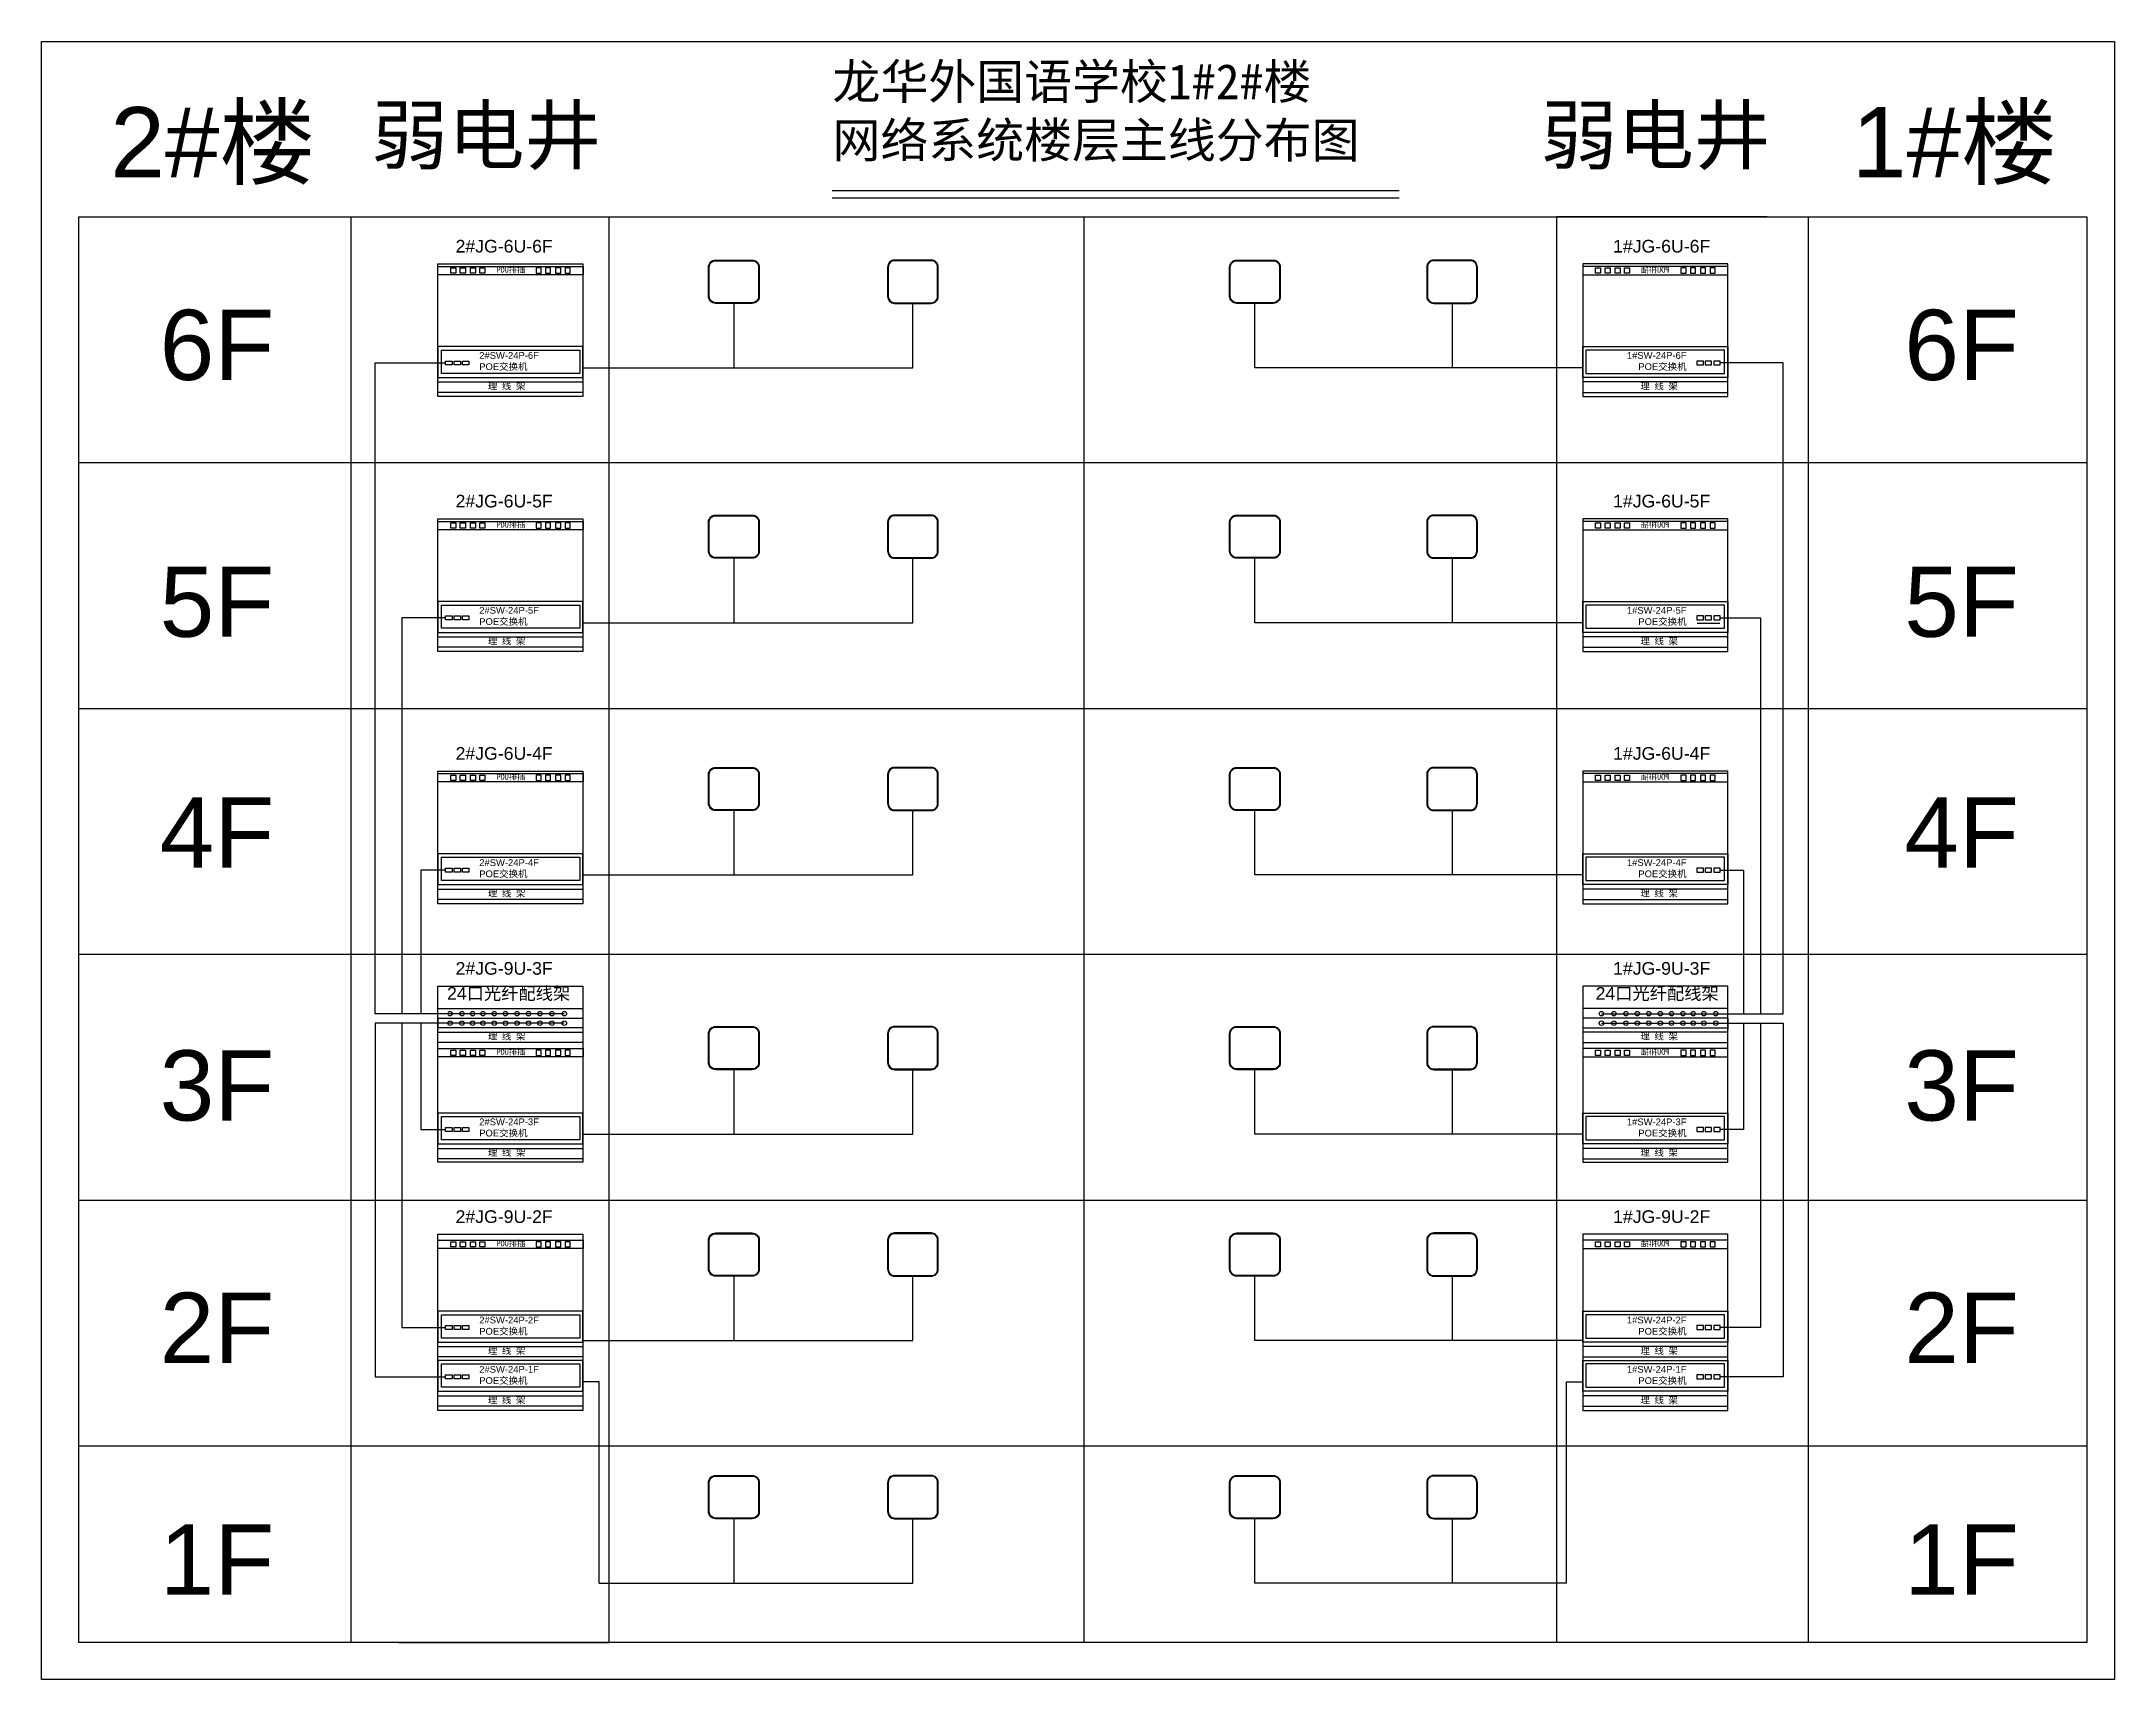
# Model space of a CAD drawing. Header units: millimetres. Extents: x 50392 to 160164, y -68581 to 42974.
# Drawn here: x 79717 to 109229, y -30612 to -7292 of the extents above; entities that cross this region are included whole.
import ezdxf

# ---------------------------------------------------------------- set-up
doc = ezdxf.new("R2010")
doc.units = ezdxf.units.MM
doc.layers.add('多模光纤', color=4, linetype='Continuous')
doc.styles.get("Standard").update_dxf_attribs({"font": 'arial.ttf'})

# ---------------------------------------------------------------- blocks, each defined once
blk = doc.blocks.new('5664')
for points in [[(0, 0), (1721, 0), (1721, -99), (0, -99)], [(151, -18), (211, -18), (211, -81), (151, -81)], [(265, -18), (326, -18), (326, -81), (265, -81)], [(385, -18), (445, -18), (445, -81), (385, -81)], [(496, -18), (556, -18), (556, -81), (496, -81)], [(1225, -18), (1165, -18), (1165, -81), (1225, -81)], [(1336, -18), (1276, -18), (1276, -81), (1336, -81)], [(1456, -18), (1395, -18), (1395, -81), (1456, -81)], [(1570, -18), (1510, -18), (1510, -81), (1570, -81)]]:
    blk.add_lwpolyline(points, close=True)
at = {"insert": (697, -4), "char_height": 70, "attachment_point": 1}
blk.add_mtext_dynamic_manual_height_columns('{\\fSimHei|b0|i0|c134|p49;PDU排插}', width=1720.87, gutter_width=12.5, heights=[0], dxfattribs=at)

msp = doc.modelspace()

# ---------------------------------------------------------------- linework, layer by layer
for p, q in [((90971, -9416), (99047, -9416)), ((90971, -9517), (99047, -9517)), ((80250, -13287), (80250, -9787)), ((80250, -9787), (108835, -9787)), ((80250, -9787), (84800, -9787)), ((84121, -9787), (84121, -30084)), ((87800, -30084), (87800, -9787)), ((94557, -9787), (94557, -30084)), ((104285, -9787), (101285, -9787)), ((101285, -9787), (101285, -30084)), ((104874, -30084), (104874, -9787)), ((108835, -9787), (108835, -30084)), ((80250, -16787), (80250, -13287)), ((80250, -13287), (108835, -13287)), ((103608, -15578), (103289, -15578)), ((80250, -20287), (80250, -16787)), ((80250, -16787), (108835, -16787)), ((80250, -23787), (80250, -20287)), ((80250, -20287), (108835, -20287)), ((85361, -21197), (87426, -21197)), ((85361, -21197), (85361, -21357)), ((103724, -21197), (101659, -21197)), ((103724, -21197), (103724, -21357)), ((80250, -27287), (80250, -23787)), ((80250, -23787), (108835, -23787)), ((80250, -30084), (80250, -27287)), ((80250, -27287), (108835, -27287)), ((108835, -30084), (80250, -30084)), ((84800, -30084), (87800, -30084)), ((108835, -30084), (104285, -30084))]:
    msp.add_line(p, q)
at = {"color": 30}
for p, q in [((89574, -11021), (89574, -11938)), ((92123, -11938), (92123, -11021)), ((96992, -11938), (96992, -11021)), ((99798, -11021), (99798, -11938)), ((87426, -11938), (92123, -11938)), ((101659, -11938), (96992, -11938)), ((89574, -14650), (89574, -15567)), ((92123, -15567), (92123, -14650)), ((96992, -15567), (96992, -14650)), ((99798, -14650), (99798, -15567)), ((87426, -15567), (92123, -15567)), ((101659, -15567), (96992, -15567)), ((89574, -18241), (89574, -19158)), ((92123, -19158), (92123, -18241)), ((96992, -19158), (96992, -18241)), ((99798, -18241), (99798, -19158)), ((87426, -19158), (92123, -19158)), ((101659, -19158), (96992, -19158)), ((89574, -21930), (89574, -22847)), ((92123, -22847), (92123, -21930)), ((96992, -22847), (96992, -21930)), ((99798, -21930), (99798, -22847)), ((87426, -22847), (92123, -22847)), ((101659, -22847), (96992, -22847)), ((89574, -24870), (89574, -25787)), ((92123, -25787), (92123, -24870)), ((96992, -25787), (96992, -24870)), ((99798, -24870), (99798, -25787)), ((87426, -25787), (92123, -25787)), ((101659, -25787), (96992, -25787)), ((87656, -26372), (87426, -26372)), ((87656, -29240), (87656, -26372)), ((101429, -29240), (101429, -26372)), ((101429, -26372), (101659, -26372)), ((89574, -28323), (89574, -29240)), ((92123, -29240), (92123, -28323)), ((96992, -29240), (96992, -28323)), ((99798, -28323), (99798, -29240)), ((87656, -29240), (92123, -29240)), ((101429, -29240), (96992, -29240))]:
    msp.add_line(p, q, dxfattribs=at)
for points in [[(79717, -7292), (109229, -7292), (109229, -30612), (79717, -30612)], [(85361, -10458), (87426, -10458), (87426, -12348), (85361, -12348)], [(103724, -10458), (101659, -10458), (101659, -12348), (103724, -12348)], [(85361, -12076), (87426, -12076), (87426, -11636), (85361, -11636)], [(85410, -11687), (87381, -11687), (87381, -12018), (85410, -12018)], [(103724, -12076), (101659, -12076), (101659, -11636), (103724, -11636)], [(103675, -11687), (101704, -11687), (101704, -12018), (103675, -12018)], [(85470, -11842), (85562, -11842), (85562, -11897), (85470, -11897)], [(85592, -11842), (85684, -11842), (85684, -11897), (85592, -11897)], [(85710, -11842), (85801, -11842), (85801, -11897), (85710, -11897)], [(103375, -11842), (103284, -11842), (103284, -11897), (103375, -11897)], [(103493, -11842), (103401, -11842), (103401, -11897), (103493, -11897)], [(103615, -11842), (103523, -11842), (103523, -11897), (103615, -11897)], [(85361, -12139), (87426, -12139), (87426, -12288), (85361, -12288)], [(103724, -12139), (101659, -12139), (101659, -12288), (103724, -12288)], [(85361, -14087), (87426, -14087), (87426, -15977), (85361, -15977)], [(103724, -14087), (101659, -14087), (101659, -15977), (103724, -15977)], [(85361, -15705), (87426, -15705), (87426, -15265), (85361, -15265)], [(85410, -15316), (87381, -15316), (87381, -15647), (85410, -15647)], [(103724, -15705), (101659, -15705), (101659, -15265), (103724, -15265)], [(103675, -15316), (101704, -15316), (101704, -15647), (103675, -15647)], [(85470, -15471), (85562, -15471), (85562, -15526), (85470, -15526)], [(85592, -15471), (85684, -15471), (85684, -15526), (85592, -15526)], [(85710, -15471), (85801, -15471), (85801, -15526), (85710, -15526)], [(103375, -15471), (103284, -15471), (103284, -15526), (103375, -15526)], [(103493, -15471), (103401, -15471), (103401, -15526), (103493, -15526)], [(103615, -15471), (103523, -15471), (103523, -15526), (103615, -15526)], [(85361, -15768), (87426, -15768), (87426, -15917), (85361, -15917)], [(103724, -15768), (101659, -15768), (101659, -15917), (103724, -15917)], [(85361, -17679), (87426, -17679), (87426, -19568), (85361, -19568)], [(103724, -17679), (101659, -17679), (101659, -19568), (103724, -19568)], [(85361, -19296), (87426, -19296), (87426, -18856), (85361, -18856)], [(103724, -19296), (101659, -19296), (101659, -18856), (103724, -18856)], [(85410, -18907), (87381, -18907), (87381, -19239), (85410, -19239)], [(85470, -19062), (85562, -19062), (85562, -19117), (85470, -19117)], [(85592, -19062), (85684, -19062), (85684, -19117), (85592, -19117)], [(85710, -19062), (85801, -19062), (85801, -19117), (85710, -19117)], [(103675, -18907), (101704, -18907), (101704, -19239), (103675, -19239)], [(103375, -19062), (103284, -19062), (103284, -19117), (103375, -19117)], [(103493, -19062), (103401, -19062), (103401, -19117), (103493, -19117)], [(103615, -19062), (103523, -19062), (103523, -19117), (103615, -19117)], [(85361, -19360), (87426, -19360), (87426, -19509), (85361, -19509)], [(103724, -19360), (101659, -19360), (101659, -19509), (103724, -19509)], [(85361, -20739), (87426, -20739), (87426, -23249), (85361, -23249)], [(103724, -20739), (101659, -20739), (101659, -23249), (103724, -23249)], [(85361, -21060), (87426, -21060), (87426, -21333), (85361, -21333)], [(103724, -21060), (101659, -21060), (101659, -21333), (103724, -21333)], [(85361, -21395), (87426, -21395), (87426, -21544), (85361, -21544)], [(103724, -21395), (101659, -21395), (101659, -21544), (103724, -21544)], [(85361, -22987), (87426, -22987), (87426, -22547), (85361, -22547)], [(85410, -22598), (87381, -22598), (87381, -22930), (85410, -22930)], [(103724, -22987), (101659, -22987), (101659, -22547), (103724, -22547)], [(103675, -22598), (101704, -22598), (101704, -22930), (103675, -22930)], [(85470, -22753), (85562, -22753), (85562, -22808), (85470, -22808)], [(85592, -22753), (85684, -22753), (85684, -22808), (85592, -22808)], [(85710, -22753), (85801, -22753), (85801, -22808), (85710, -22808)], [(103375, -22753), (103284, -22753), (103284, -22808), (103375, -22808)], [(103493, -22753), (103401, -22753), (103401, -22808), (103493, -22808)], [(103615, -22753), (103523, -22753), (103523, -22808), (103615, -22808)], [(85361, -23051), (87426, -23051), (87426, -23200), (85361, -23200)], [(103724, -23051), (101659, -23051), (101659, -23200), (103724, -23200)], [(85361, -24273), (87426, -24273), (87426, -26784), (85361, -26784)], [(103724, -24273), (101659, -24273), (101659, -26784), (103724, -26784)], [(85361, -25808), (87426, -25808), (87426, -25368), (85361, -25368)], [(103724, -25808), (101659, -25808), (101659, -25368), (103724, -25368)], [(85410, -25419), (87381, -25419), (87381, -25750), (85410, -25750)], [(85470, -25574), (85562, -25574), (85562, -25629), (85470, -25629)], [(85592, -25574), (85684, -25574), (85684, -25629), (85592, -25629)], [(85710, -25574), (85801, -25574), (85801, -25629), (85710, -25629)], [(103675, -25419), (101704, -25419), (101704, -25750), (103675, -25750)], [(103375, -25574), (103284, -25574), (103284, -25629), (103375, -25629)], [(103493, -25574), (103401, -25574), (103401, -25629), (103493, -25629)], [(103615, -25574), (103523, -25574), (103523, -25629), (103615, -25629)], [(85361, -25871), (87426, -25871), (87426, -26020), (85361, -26020)], [(103724, -25871), (101659, -25871), (101659, -26020), (103724, -26020)], [(85361, -26509), (87426, -26509), (87426, -26069), (85361, -26069)], [(85410, -26120), (87381, -26120), (87381, -26452), (85410, -26452)], [(103724, -26509), (101659, -26509), (101659, -26069), (103724, -26069)], [(103675, -26120), (101704, -26120), (101704, -26452), (103675, -26452)], [(85470, -26276), (85562, -26276), (85562, -26330), (85470, -26330)], [(85592, -26276), (85684, -26276), (85684, -26330), (85592, -26330)], [(85710, -26276), (85801, -26276), (85801, -26330), (85710, -26330)], [(103375, -26276), (103284, -26276), (103284, -26330), (103375, -26330)], [(103493, -26276), (103401, -26276), (103401, -26330), (103493, -26330)], [(103615, -26276), (103523, -26276), (103523, -26330), (103615, -26330)], [(85361, -26573), (87426, -26573), (87426, -26722), (85361, -26722)], [(103724, -26573), (101659, -26573), (101659, -26722), (103724, -26722)]]:
    msp.add_lwpolyline(points, close=True)
for points in [[(89313, -10405), (89835, -10405, -0.414214), (89935, -10505), (89935, -10921, -0.414214), (89835, -11021), (89313, -11021, -0.414214), (89213, -10921), (89213, -10505, -0.414214)], [(89313, -10415), (89835, -10415, -0.414214), (89925, -10505), (89925, -10921, -0.414214), (89835, -11011), (89313, -11011, -0.414214), (89223, -10921), (89223, -10505, -0.414214)], [(92384, -10405), (91862, -10405, 0.414214), (91762, -10505), (91762, -10921, 0.414214), (91862, -11021), (92384, -11021, 0.414214), (92484, -10921), (92484, -10505, 0.414214)], [(92384, -10415), (91862, -10415, 0.414214), (91772, -10505), (91772, -10921, 0.414214), (91862, -11011), (92384, -11011, 0.414214), (92474, -10921), (92474, -10505, 0.414214)], [(96731, -10405), (97253, -10405, -0.414214), (97353, -10505), (97353, -10921, -0.414214), (97253, -11021), (96731, -11021, -0.414214), (96631, -10921), (96631, -10505, -0.414214)], [(96731, -10415), (97253, -10415, -0.414214), (97343, -10505), (97343, -10921, -0.414214), (97253, -11011), (96731, -11011, -0.414214), (96641, -10921), (96641, -10505, -0.414214)], [(100059, -10405), (99537, -10405, 0.414214), (99437, -10505), (99437, -10921, 0.414214), (99537, -11021), (100059, -11021, 0.414214), (100159, -10921), (100159, -10505, 0.414214)], [(100059, -10415), (99537, -10415, 0.414214), (99447, -10505), (99447, -10921, 0.414214), (99537, -11011), (100059, -11011, 0.414214), (100149, -10921), (100149, -10505, 0.414214)], [(89313, -14034), (89835, -14034, -0.414214), (89935, -14134), (89935, -14550, -0.414214), (89835, -14650), (89313, -14650, -0.414214), (89213, -14550), (89213, -14134, -0.414214)], [(89313, -14044), (89835, -14044, -0.414214), (89925, -14134), (89925, -14550, -0.414214), (89835, -14640), (89313, -14640, -0.414214), (89223, -14550), (89223, -14134, -0.414214)], [(92384, -14034), (91862, -14034, 0.414214), (91762, -14134), (91762, -14550, 0.414214), (91862, -14650), (92384, -14650, 0.414214), (92484, -14550), (92484, -14134, 0.414214)], [(92384, -14044), (91862, -14044, 0.414214), (91772, -14134), (91772, -14550, 0.414214), (91862, -14640), (92384, -14640, 0.414214), (92474, -14550), (92474, -14134, 0.414214)], [(96731, -14034), (97253, -14034, -0.414214), (97353, -14134), (97353, -14550, -0.414214), (97253, -14650), (96731, -14650, -0.414214), (96631, -14550), (96631, -14134, -0.414214)], [(96731, -14044), (97253, -14044, -0.414214), (97343, -14134), (97343, -14550, -0.414214), (97253, -14640), (96731, -14640, -0.414214), (96641, -14550), (96641, -14134, -0.414214)], [(100059, -14034), (99537, -14034, 0.414214), (99437, -14134), (99437, -14550, 0.414214), (99537, -14650), (100059, -14650, 0.414214), (100159, -14550), (100159, -14134, 0.414214)], [(100059, -14044), (99537, -14044, 0.414214), (99447, -14134), (99447, -14550, 0.414214), (99537, -14640), (100059, -14640, 0.414214), (100149, -14550), (100149, -14134, 0.414214)], [(89313, -17626), (89835, -17626, -0.414214), (89935, -17726), (89935, -18141, -0.414214), (89835, -18241), (89313, -18241, -0.414214), (89213, -18141), (89213, -17726, -0.414214)], [(89313, -17636), (89835, -17636, -0.414214), (89925, -17726), (89925, -18141, -0.414214), (89835, -18231), (89313, -18231, -0.414214), (89223, -18141), (89223, -17726, -0.414214)], [(92384, -17626), (91862, -17626, 0.414214), (91762, -17726), (91762, -18141, 0.414214), (91862, -18241), (92384, -18241, 0.414214), (92484, -18141), (92484, -17726, 0.414214)], [(92384, -17636), (91862, -17636, 0.414214), (91772, -17726), (91772, -18141, 0.414214), (91862, -18231), (92384, -18231, 0.414214), (92474, -18141), (92474, -17726, 0.414214)], [(96731, -17626), (97253, -17626, -0.414214), (97353, -17726), (97353, -18141, -0.414214), (97253, -18241), (96731, -18241, -0.414214), (96631, -18141), (96631, -17726, -0.414214)], [(96731, -17636), (97253, -17636, -0.414214), (97343, -17726), (97343, -18141, -0.414214), (97253, -18231), (96731, -18231, -0.414214), (96641, -18141), (96641, -17726, -0.414214)], [(100059, -17626), (99537, -17626, 0.414214), (99437, -17726), (99437, -18141, 0.414214), (99537, -18241), (100059, -18241, 0.414214), (100159, -18141), (100159, -17726, 0.414214)], [(100059, -17636), (99537, -17636, 0.414214), (99447, -17726), (99447, -18141, 0.414214), (99537, -18231), (100059, -18231, 0.414214), (100149, -18141), (100149, -17726, 0.414214)], [(89313, -21315), (89835, -21315, -0.414214), (89935, -21415), (89935, -21830, -0.414214), (89835, -21930), (89313, -21930, -0.414214), (89213, -21830), (89213, -21415, -0.414214)], [(89313, -21325), (89835, -21325, -0.414214), (89925, -21415), (89925, -21830, -0.414214), (89835, -21920), (89313, -21920, -0.414214), (89223, -21830), (89223, -21415, -0.414214)], [(92384, -21315), (91862, -21315, 0.414214), (91762, -21415), (91762, -21830, 0.414214), (91862, -21930), (92384, -21930, 0.414214), (92484, -21830), (92484, -21415, 0.414214)], [(92384, -21325), (91862, -21325, 0.414214), (91772, -21415), (91772, -21830, 0.414214), (91862, -21920), (92384, -21920, 0.414214), (92474, -21830), (92474, -21415, 0.414214)], [(96731, -21315), (97253, -21315, -0.414214), (97353, -21415), (97353, -21830, -0.414214), (97253, -21930), (96731, -21930, -0.414214), (96631, -21830), (96631, -21415, -0.414214)], [(96731, -21325), (97253, -21325, -0.414214), (97343, -21415), (97343, -21830, -0.414214), (97253, -21920), (96731, -21920, -0.414214), (96641, -21830), (96641, -21415, -0.414214)], [(100059, -21315), (99537, -21315, 0.414214), (99437, -21415), (99437, -21830, 0.414214), (99537, -21930), (100059, -21930, 0.414214), (100159, -21830), (100159, -21415, 0.414214)], [(100059, -21325), (99537, -21325, 0.414214), (99447, -21415), (99447, -21830, 0.414214), (99537, -21920), (100059, -21920, 0.414214), (100149, -21830), (100149, -21415, 0.414214)], [(89313, -24255), (89835, -24255, -0.414214), (89935, -24355), (89935, -24770, -0.414214), (89835, -24870), (89313, -24870, -0.414214), (89213, -24770), (89213, -24355, -0.414214)], [(89313, -24265), (89835, -24265, -0.414214), (89925, -24355), (89925, -24770, -0.414214), (89835, -24860), (89313, -24860, -0.414214), (89223, -24770), (89223, -24355, -0.414214)], [(92384, -24255), (91862, -24255, 0.414214), (91762, -24355), (91762, -24770, 0.414214), (91862, -24870), (92384, -24870, 0.414214), (92484, -24770), (92484, -24355, 0.414214)], [(92384, -24265), (91862, -24265, 0.414214), (91772, -24355), (91772, -24770, 0.414214), (91862, -24860), (92384, -24860, 0.414214), (92474, -24770), (92474, -24355, 0.414214)], [(96731, -24255), (97253, -24255, -0.414214), (97353, -24355), (97353, -24770, -0.414214), (97253, -24870), (96731, -24870, -0.414214), (96631, -24770), (96631, -24355, -0.414214)], [(96731, -24265), (97253, -24265, -0.414214), (97343, -24355), (97343, -24770, -0.414214), (97253, -24860), (96731, -24860, -0.414214), (96641, -24770), (96641, -24355, -0.414214)], [(100059, -24255), (99537, -24255, 0.414214), (99437, -24355), (99437, -24770, 0.414214), (99537, -24870), (100059, -24870, 0.414214), (100159, -24770), (100159, -24355, 0.414214)], [(100059, -24265), (99537, -24265, 0.414214), (99447, -24355), (99447, -24770, 0.414214), (99537, -24860), (100059, -24860, 0.414214), (100149, -24770), (100149, -24355, 0.414214)], [(89313, -27707), (89835, -27707, -0.414214), (89935, -27807), (89935, -28223, -0.414214), (89835, -28323), (89313, -28323, -0.414214), (89213, -28223), (89213, -27807, -0.414214)], [(89313, -27717), (89835, -27717, -0.414214), (89925, -27807), (89925, -28223, -0.414214), (89835, -28313), (89313, -28313, -0.414214), (89223, -28223), (89223, -27807, -0.414214)], [(92384, -27707), (91862, -27707, 0.414214), (91762, -27807), (91762, -28223, 0.414214), (91862, -28323), (92384, -28323, 0.414214), (92484, -28223), (92484, -27807, 0.414214)], [(92384, -27717), (91862, -27717, 0.414214), (91772, -27807), (91772, -28223, 0.414214), (91862, -28313), (92384, -28313, 0.414214), (92474, -28223), (92474, -27807, 0.414214)], [(96731, -27707), (97253, -27707, -0.414214), (97353, -27807), (97353, -28223, -0.414214), (97253, -28323), (96731, -28323, -0.414214), (96631, -28223), (96631, -27807, -0.414214)], [(96731, -27717), (97253, -27717, -0.414214), (97343, -27807), (97343, -28223, -0.414214), (97253, -28313), (96731, -28313, -0.414214), (96641, -28223), (96641, -27807, -0.414214)], [(100059, -27707), (99537, -27707, 0.414214), (99437, -27807), (99437, -28223, 0.414214), (99537, -28323), (100059, -28323, 0.414214), (100159, -28223), (100159, -27807, 0.414214)], [(100059, -27717), (99537, -27717, 0.414214), (99447, -27807), (99447, -28223, 0.414214), (99537, -28313), (100059, -28313, 0.414214), (100149, -28223), (100149, -27807, 0.414214)]]:
    msp.add_lwpolyline(points, format="xyb", close=True)
for centre in [(85534, -21133), (85534, -21268), (85703, -21133), (85703, -21268), (85854, -21133), (85854, -21268), (86001, -21133), (86001, -21268), (86163, -21133), (86163, -21268), (86322, -21133), (86322, -21268), (86487, -21133), (86487, -21268), (86650, -21133), (86650, -21268), (86812, -21133), (86812, -21268), (86983, -21133), (86983, -21268), (87160, -21133), (87160, -21268), (101925, -21133), (101925, -21268), (102102, -21133), (102102, -21268), (102273, -21133), (102273, -21268), (102435, -21133), (102435, -21268), (102598, -21133), (102598, -21268), (102763, -21133), (102763, -21268), (102922, -21133), (102922, -21268), (103084, -21133), (103084, -21268), (103231, -21133), (103231, -21268), (103382, -21133), (103382, -21268), (103551, -21133), (103551, -21268)]:
    msp.add_circle(centre, 31.3)
at = {"layer": '多模光纤'}
for p, q in [((84466, -21133), (84466, -11869)), ((84466, -11869), (85470, -11869)), ((104513, -11869), (103615, -11869)), ((104513, -21133), (104513, -11869)), ((85470, -15498), (84845, -15498)), ((84845, -15498), (84845, -21133)), ((103615, -15498), (104190, -15498)), ((104190, -15498), (104190, -21133)), ((85470, -19090), (85117, -19090)), ((85117, -19090), (85117, -21133)), ((103615, -19090), (103946, -19090)), ((103946, -19090), (103946, -21133)), ((87160, -21133), (84466, -21133)), ((101925, -21133), (104513, -21133)), ((85060, -21268), (84466, -21268)), ((84466, -21268), (84466, -26303)), ((84845, -21268), (84845, -25601)), ((85184, -21268), (85060, -21268)), ((85117, -21268), (85117, -22781)), ((87160, -21268), (85184, -21268)), ((101925, -21268), (103873, -21268)), ((103873, -21268), (104014, -21268)), ((103946, -21268), (103946, -22781)), ((104014, -21268), (104513, -21268)), ((104190, -21268), (104190, -25601)), ((104513, -21268), (104513, -26303)), ((85117, -22781), (85470, -22781)), ((103946, -22781), (103615, -22781)), ((84845, -25601), (85470, -25601)), ((104190, -25601), (103615, -25601)), ((84466, -26303), (85470, -26303)), ((104513, -26303), (103615, -26303))]:
    msp.add_line(p, q, dxfattribs=at)

# ---------------------------------------------------------------- block references
at = {"yscale": 1.2, "zscale": 1.2}
for p, xscale in [((85361, -10495), 1.2), ((103724, -10495), -1.2), ((85361, -14124), 1.2), ((103724, -14124), -1.2), ((85361, -17715), 1.2), ((103724, -17715), -1.2), ((85361, -21629), 1.2), ((103724, -21629), -1.2), ((85361, -24357), 1.2), ((103724, -24357), -1.2)]:
    msp.add_blockref('5664', p, dxfattribs=dict(at, xscale=xscale))

# ---------------------------------------------------------------- texts
for s, width, insert, char_height, attachment_point in [('\\A1;{\\fSimSun|b0|i0|c134|p2;龙华外国语学校1#2#楼     网络系统楼层主线分布图}', 8504.87, (90978, -7614), 500, 1), ('2#{\\fSimSun|b0|i0|c134|p2;楼}', 9059, (80697, -8227), 1000, 1), ('{\\fSimSun|b0|i0|c134|p2;弱电井}', 9059, (84411, -8227), 800, 1), ('{\\fSimSun|b0|i0|c134|p2;弱电井}', 9059, (101058, -8227), 800, 1), ('1#{\\fSimSun|b0|i0|c134|p2;楼}', 9059, (105491, -8227), 1000, 1), ('2#JG-6U-6F', 1720.87, (85612, -10117), 180, 1), ('1#JG-6U-6F', 1720.87, (103473, -10117), 180, 3), ('6F', 1720.87, (81400, -11112), 1000, 1), ('6F', 1720.87, (106236, -11112), 1000, 1), ('2#SW-24P-6F\\PPOE{\\fSimSun|b0|i0|c134|p2;交换机}', 729.57, (85949, -11714), 96, 1), ('1#SW-24P-6F\\PPOE{\\fSimSun|b0|i0|c134|p2;交换机}', 729.57, (103136, -11714), 96, 3), ('{\\fSimSun|b0|i0|c134|p2;理 线 架}', 1127.72, (86072, -12151), 96, 1), ('{\\fSimSun|b0|i0|c134|p2;理 线 架}', 1127.72, (103013, -12151), 96, 3), ('2#JG-6U-5F', 1720.87, (85612, -13746), 180, 1), ('1#JG-6U-5F', 1720.87, (103473, -13746), 180, 3), ('5F', 1720.87, (81400, -14768), 1000, 1), ('5F', 1720.87, (106236, -14768), 1000, 1), ('2#SW-24P-5F\\PPOE{\\fSimSun|b0|i0|c134|p2;交换机}', 729.57, (85949, -15343), 96, 1), ('1#SW-24P-5F\\PPOE{\\fSimSun|b0|i0|c134|p2;交换机}', 729.57, (103136, -15343), 96, 3), ('{\\fSimSun|b0|i0|c134|p2;理 线 架}', 1127.72, (86072, -15780), 96, 1), ('{\\fSimSun|b0|i0|c134|p2;理 线 架}', 1127.72, (103013, -15780), 96, 3), ('2#JG-6U-4F', 1720.87, (85612, -17338), 180, 1), ('1#JG-6U-4F', 1720.87, (103473, -17338), 180, 3), ('4F', 1720.87, (81400, -18052), 1000, 1), ('4F', 1720.87, (106236, -18052), 1000, 1), ('2#SW-24P-4F\\PPOE{\\fSimSun|b0|i0|c134|p2;交换机}', 729.57, (85949, -18934), 96, 1), ('1#SW-24P-4F\\PPOE{\\fSimSun|b0|i0|c134|p2;交换机}', 729.57, (103136, -18934), 96, 3), ('{\\fSimSun|b0|i0|c134|p2;理 线 架}', 1127.72, (86072, -19371), 96, 1), ('{\\fSimSun|b0|i0|c134|p2;理 线 架}', 1127.72, (103013, -19371), 96, 3), ('2#JG-9U-3F', 1720.87, (85612, -20398), 180, 1), ('1#JG-9U-3F', 1720.87, (103473, -20398), 180, 3), ('24{\\fSimSun|b0|i0|c134|p2;口光纤配线架}', 2669.03, (85491, -20754), 180, 1), ('24{\\fSimSun|b0|i0|c134|p2;口光纤配线架}', 1934.57, (103594, -20754), 180, 3), ('{\\fSimSun|b0|i0|c134|p2;理 线 架}', 1127.72, (86072, -21407), 96, 1), ('{\\fSimSun|b0|i0|c134|p2;理 线 架}', 1127.72, (103013, -21407), 96, 3), ('3F', 1720.87, (81400, -21654), 1000, 1), ('3F', 1720.87, (106236, -21654), 1000, 1), ('2#SW-24P-3F\\PPOE{\\fSimSun|b0|i0|c134|p2;交换机}', 729.57, (85949, -22625), 96, 1), ('1#SW-24P-3F\\PPOE{\\fSimSun|b0|i0|c134|p2;交换机}', 729.57, (103136, -22625), 96, 3), ('{\\fSimSun|b0|i0|c134|p2;理 线 架}', 1127.72, (86072, -23062), 96, 1), ('{\\fSimSun|b0|i0|c134|p2;理 线 架}', 1127.72, (103013, -23062), 96, 3), ('2#JG-9U-2F', 1720.87, (85612, -23932), 180, 1), ('1#JG-9U-2F', 1720.87, (103473, -23932), 180, 3), ('2F', 1720.87, (81400, -25104), 1000, 1), ('2F', 1720.87, (106236, -25104), 1000, 1), ('2#SW-24P-2F\\PPOE{\\fSimSun|b0|i0|c134|p2;交换机}', 729.57, (85949, -25446), 96, 1), ('1#SW-24P-2F\\PPOE{\\fSimSun|b0|i0|c134|p2;交换机}', 729.57, (103136, -25446), 96, 3), ('{\\fSimSun|b0|i0|c134|p2;理 线 架}', 1127.72, (86072, -25883), 96, 1), ('{\\fSimSun|b0|i0|c134|p2;理 线 架}', 1127.72, (103013, -25883), 96, 3), ('2#SW-24P-1F\\PPOE{\\fSimSun|b0|i0|c134|p2;交换机}', 729.57, (85949, -26148), 96, 1), ('1#SW-24P-1F\\PPOE{\\fSimSun|b0|i0|c134|p2;交换机}', 729.57, (103136, -26148), 96, 3), ('{\\fSimSun|b0|i0|c134|p2;理 线 架}', 1127.72, (86072, -26585), 96, 1), ('{\\fSimSun|b0|i0|c134|p2;理 线 架}', 1127.72, (103013, -26585), 96, 3), ('1F', 1720.87, (81400, -28404), 1000, 1), ('1F', 1720.87, (106236, -28404), 1000, 1)]:
    msp.add_mtext_dynamic_manual_height_columns(s, width=width, gutter_width=12.5, heights=[0], dxfattribs=dict(insert=insert, char_height=char_height, attachment_point=attachment_point))

doc.saveas('drawing.dxf')
